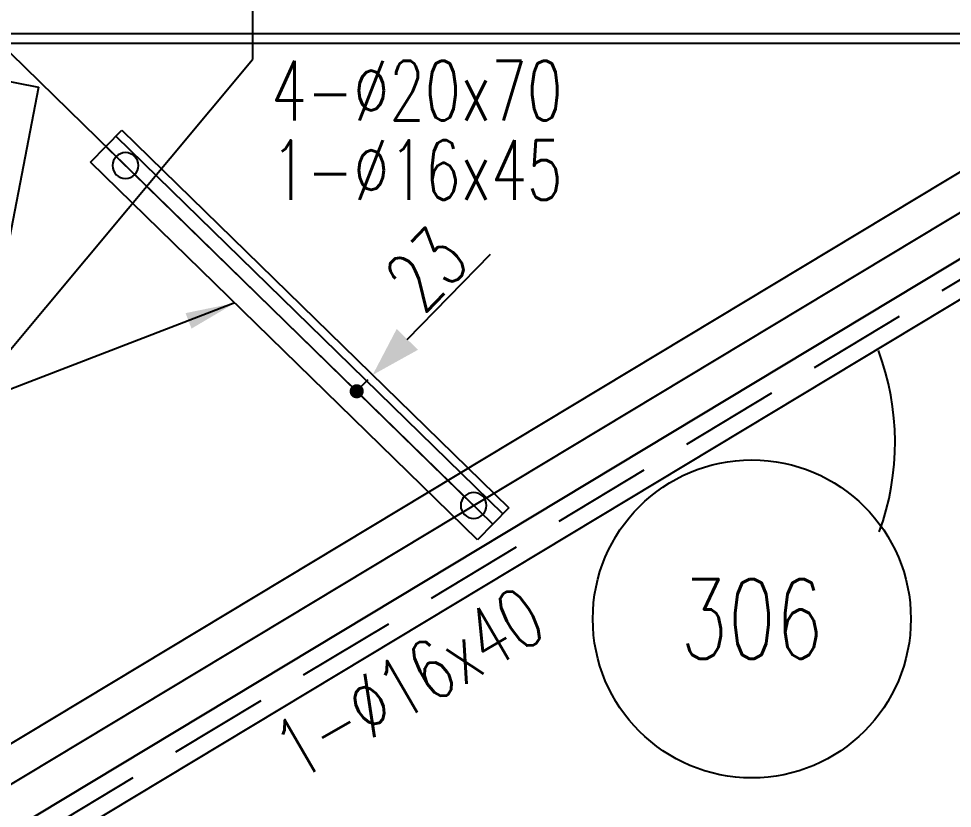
# Model space of a CAD drawing. Extents: x 512897 to 529117, y 6597 to 18077.
# Drawn here: x 515572 to 516512, y 15526 to 16320 of the extents above; entities that cross this region are included whole.
import ezdxf
from ezdxf.enums import TextEntityAlignment as Align

# ---------------------------------------------------------------- set-up
doc = ezdxf.new("R2010")
doc.units = 0
doc.header["$LTSCALE"] = 200
doc.header["$MEASUREMENT"] = 0
doc.linetypes.add('DASHED', pattern=[0.75, 0.5, -0.25])
doc.layers.get('0').update_dxf_attribs({"linetype": 'CONTINUOUS'})
for name, color, linetype in [('ASSI', 6, 'CONTINUOUS'), ('BOLLINI_1', 7, 'CONTINUOUS'), ('FORI', 2, 'CONTINUOUS'), ('LINEA_ANG', 2, 'CONTINUOUS'), ('LINEE_PIASTRA', 2, 'CONTINUOUS'), ('LINEE_PIASTRE', 2, 'CONTINUOUS'), ('LS', 7, 'CONTINUOUS'), ('QT_MAL', 7, 'CONTINUOUS'), ('TRAT-Y', 7, 'DASHED')]:
    doc.layers.add(name, color=color, linetype=linetype)
doc.styles.add('QUOTE', font='ROMANS8.SHX', dxfattribs={"width": 0.7})
doc.styles.add('RQL', font='ROMANS8.SHX', dxfattribs={"width": 0.7})
doc.styles.add('RS', font='ROMANS8.shx', dxfattribs={"width": 0.7})
doc.styles.get("Standard").update_dxf_attribs({"font": 'ROMANS8.SHX', "width": 0.7})
doc.dimstyles.new('FRECCE1', dxfattribs={"dimtxt": 60, "dimasz": 6.66, "dimexe": 0, "dimexo": 0, "dimgap": 1, "dimtad": 1, "dimzin": 0, "dimdsep": 46, "dimtxsty": 'RS', "dimblk1": 'QUOTP', "dimblk2": 'QUOTF', "dimsah": 1, "dimcen": 0, "dimclrd": 2, "dimclre": 2, "dimclrt": 7, "dimadec": 0, "dimazin": 0, "dimtfac": 1, "dimtix": 1, "dimtmove": 2, "dimatfit": 3, "dimldrblk": 'QUOTP', "dimfxl": 1, "dimtolj": 1, "dimtzin": 0, "dimarcsym": 0})
doc.dimstyles.new('TRATTO', dxfattribs={"dimscale": 0, "dimtxt": 60, "dimasz": 40, "dimexe": 0, "dimexo": 0, "dimgap": 5, "dimtad": 1, "dimrnd": 0.5, "dimdsep": 46, "dimtxsty": 'RS', "dimblk1": 'OBLIQUE', "dimblk2": 'OBLIQUE', "dimsah": 1, "dimcen": 0.09, "dimclrd": 2, "dimclre": 2, "dimclrt": 7, "dimadec": 0, "dimazin": 0, "dimtfac": 1, "dimtix": 1, "dimtmove": 2, "dimatfit": 3, "dimfxl": 1, "dimtolj": 1, "dimtzin": 0, "dimarcsym": 0})

# ---------------------------------------------------------------- blocks, each defined once
blk = doc.blocks.new('ASSE98')
blk.add_line((0, 0), (1, 0))
at = {"color": 7, "flags": 1}
for tag, p in [('LAV1', (3.07431, 6.82847)), ('LAV2', (3.07431, 6.49513)), ('LAV3', (3.07431, 6.1618)), ('LAV4', (3.07431, 5.82847)), ('LAV5', (3.07431, 5.49513)), ('LAV6', (3.07431, 5.1618)), ('LAV7', (3.07431, 4.82847)), ('LAV8', (3.07431, 4.49513)), ('LAV9', (3.07431, 4.1618)), ('LAV10', (3.07431, 3.82847))]:
    blk.add_attdef(tag, p, '', height=0.2, dxfattribs=at)
at = {"color": 7, "style": 'QUOTE', "width": 0.5, "flags": 1}
for tag, p in [('TI', (1.38308, 6.82731)), ('DI_S', (1.38308, 6.42178)), ('D_S', (1.38308, 6.02092)), ('E_S', (1.38308, 5.68065)), ('NFORI', (1.36454, 5.29792)), ('ALAR', (1.36349, 4.93246)), ('FAM', (1.3775, 4.54645)), ('ALA', (1.38308, 4.19257)), ('DISP2', (1.38308, 3.84971)), ('DISP1', (1.38308, 3.50686)), ('PINZAF', (1.38308, 3.164)), ('PINZAI', (1.38308, 2.82114)), ('TRP', (1.38308, 2.47829)), ('NP', (1.38308, 2.13543)), ('SV', (1.38308, 1.79257)), ('PESO', (1.38308, 1.44971)), ('QUA', (1.38308, 1.10686)), ('LUN', (1.38308, 0.764)), ('PROF', (1.38308, 0.42114)), ('POS', (1.38308, 0.07829))]:
    blk.add_attdef(tag, p, '', height=0.2, dxfattribs=at)
blk = doc.blocks.new('_OBLIQUE')
at = {"color": 0, "linetype": 'ByBlock'}
blk.add_line((-0.5, -0.5), (0.5, 0.5), dxfattribs=at)
blk = doc.blocks.new('*D24')
at = {"layer": 'LS', "color": 2, "lineweight": -2, "transparency": 16777216}
for p, q in [((515645.78, 16295.37), (513550.48, 16295.37)), ((513550.48, 16295.37), (513550.48, 15342.49)), ((515296.79, 15342.49), (513550.48, 15342.49))]:
    blk.add_line(p, q, dxfattribs=at)
at = {"layer": 'LS', "color": 2, "lineweight": -2, "transparency": 16777216, "xscale": 40, "yscale": 40, "zscale": 40}
for p, rotation in [((513550.48, 16295.37), 90), ((513550.48, 15342.49), 270)]:
    blk.add_blockref('_OBLIQUE', p, dxfattribs=dict(at, rotation=rotation))
at = {"layer": 'LS', "color": 7, "transparency": 16777216, "insert": (513515.48, 15818.93), "char_height": 60, "attachment_point": 5, "rotation": 90, "style": 'RS'}
blk.add_mtext('\\A1;935', dxfattribs=at)
blk = doc.blocks.new('16')
blk.add_circle((0, 0), 1)
blk = doc.blocks.new('QUOTP')
at = {"layer": 'ASSI', "color": 2, "const_width": 1.07}
blk.add_lwpolyline([(-0.53, 0, 1), (0.53, 0, 1)], format="xyb", close=True, dxfattribs=at)
blk = doc.blocks.new('QUOTF')
at = {"layer": 'LS', "color": 2}
blk.add_line((7.5, 0), (25.5, 0), dxfattribs=at)
blk.add_solid([(7.5, 2.25), (0, 0), (7.5, -2.25)], dxfattribs=at)
blk = doc.blocks.new('*D182')
at = {"layer": 'QT_MAL', "color": 2, "lineweight": -2, "transparency": 16777216}
for p, q in [((515928.57, 15962.01), (515928.57, 15962.01)), ((515917.16, 15950.32), (515923.92, 15957.25)), ((515912.51, 15945.55), (515912.51, 15945.55))]:
    blk.add_line(p, q, dxfattribs=at)
at = {"layer": 'QT_MAL', "color": 2, "lineweight": -2, "transparency": 16777216, "xscale": 6.66, "yscale": 6.66, "zscale": 6.66}
for name, p, rotation in [('QUOTF', (515928.57, 15962.01), 45.70126599505979), ('QUOTP', (515912.51, 15945.55), 225.7012659950598)]:
    blk.add_blockref(name, p, dxfattribs=dict(at, rotation=rotation))
at = {"layer": 'QT_MAL', "color": 7, "transparency": 16777216, "insert": (515982.83, 16068.65), "char_height": 60, "attachment_point": 5, "rotation": 45.70127, "style": 'RS'}
blk.add_mtext('\\A1;23', dxfattribs=at)
blk = doc.blocks.new('bull')
at = {"style": 'RS', "width": 0.7, "flags": 1}
for tag, p in [('NN', (-12.253, 0)), ('DIAMETRO', (0, -4.857)), ('SERRAGGIO', (0, -9.714)), ('LUNGHEZZA', (0, -14.571)), ('NB', (0, -19.429)), ('TIPO', (0, -24.116)), ('EL', (-0.136, -28.999))]:
    blk.add_attdef(tag, p, '', height=3, dxfattribs=at)
at = {"style": 'RS', "width": 0.7}
blk.add_attdef('BULLONE', (0, 0), '', height=3, dxfattribs=at)
blk = doc.blocks.new('xxx')
blk.add_circle((0, 0), 8)
at = {"color": 3, "style": 'RQL', "width": 0.7}
blk.add_attdef('POS', text='', height=4, dxfattribs=at).set_placement((0, 0), align=Align.MIDDLE)
at = {"color": 3, "style": 'RQL', "width": 0.7, "flags": 1}
blk.add_attdef('POS1', (-0.394, -5.419), '', height=2, dxfattribs=at)
at = {"style": 'RQL', "width": 0.7, "flags": 1}
blk.add_attdef('TIPO', (-0.394, -8.657), '', height=2, dxfattribs=at)

msp = doc.modelspace()

# ---------------------------------------------------------------- linework, layer by layer
at = {"layer": 'LINEA_ANG'}
for p, q in [((515452.405, 16305.374), (518522.405, 16305.374)), ((515275.354, 15417.123), (516717.188, 16285.226)), ((515415.512, 16285.557), (515592.255, 16251.472)), ((515592.255, 16251.472), (515090.452, 13649.417)), ((516852.744, 16238.443), (515284.974, 15294.516)), ((515644.788, 16176.059), (515676.216, 16208.266)), ((515676.216, 16208.266), (516065.561, 15828.337)), ((515670.279, 16202.183), (516059.624, 15822.253)), ((516034.133, 15796.13), (515644.788, 16176.059)), ((516065.561, 15828.337), (516034.133, 15796.13))]:
    msp.add_line(p, q, dxfattribs=at)
at = {"layer": 'LINEE_PIASTRA'}
msp.add_line((515557.558, 15979.376), (515807.558, 16279.376), dxfattribs=at)
at = {"layer": 'LINEE_PIASTRE'}
msp.add_line((515807.558, 16677.376), (515807.558, 16279.376), dxfattribs=at)
at = {"layer": 'LS', "color": 6}
for p, q in [((516987.405, 16360.374), (515296.794, 15342.487)), ((515487.405, 16360.374), (516030.174, 15830.732)), ((518557.405, 16295.374), (515417.405, 16295.374)), ((515316.199, 15400.861), (516727.158, 16250.374))]:
    msp.add_line(p, q, dxfattribs=at)
msp.add_lwpolyline([(515789.99, 16034.368), (515132.592, 15781.367)], dxfattribs=at)
msp.add_arc((516191.652, 15894.182), 262.574, 339.934792, 20.608893, dxfattribs=at)
msp.add_solid([(515740.333, 16024.187), (515789.99, 16034.368), (515746.32, 16008.632)], dxfattribs=at)
at = {"layer": 'TRAT-Y'}
msp.add_line((516843.975, 16253.007), (515276.205, 15309.08), dxfattribs=at)

# ---------------------------------------------------------------- block references
at = {"layer": 'ASSI'}
for p, xscale, rotation in [((515266.921, 15324.501), 1830, 31.05141770263974), ((516049.498, 15811.876), 544, 135.701265995061)]:
    msp.add_blockref('ASSE98', p, dxfattribs=dict(at, xscale=xscale, rotation=rotation))
at = {"layer": 'BOLLINI_1', "xscale": 19.9980000000023, "yscale": 19.9980000000023, "zscale": 19.9980000000023}
msp.add_blockref('xxx', (516310.072, 15716.58), dxfattribs=at).add_auto_attribs({'POS': '306'})
at = {"layer": 'FORI', "color": 2, "xscale": -13, "yscale": 13, "zscale": 13}
msp.add_blockref('16', (515679.834, 16172.599), dxfattribs=at)
at = {"layer": 'FORI', "xscale": -13, "yscale": 13, "zscale": 13}
msp.add_blockref('16', (516030.174, 15830.732), dxfattribs=at)
at = {"layer": 'LS', "xscale": 20, "yscale": 20, "zscale": 20}
for p, values in [((515826.37, 16218.097), {'BULLONE': '4-%%c20x70                '}), ((515826.37, 16138.097), {'BULLONE': '1-%%c16x45                '})]:
    msp.add_blockref('bull', p, dxfattribs=at).add_auto_attribs(values)
at = {"layer": 'LS', "color": 7, "xscale": 20, "yscale": 20, "zscale": 20, "rotation": 30.08864979062613}
msp.add_blockref('bull', (515853.304, 15552.887), dxfattribs=at).add_auto_attribs({'BULLONE': '1-%%c16x40                '})

# ---------------------------------------------------------------- dimensions: what is measured, and where the dimension line sits
at = {"layer": 'LS'}
dim = msp.add_linear_dim(base=(513550.478, 15342.487), p1=(515645.784, 16295.374), p2=(515296.794, 15342.487), angle=90, dimstyle='TRATTO', override={"dimscale": 1, "dimlfac": 0.981228}, dxfattribs=at)
dim.commit()
dim.dimension.update_dxf_attribs({"geometry": '*D24', "text_midpoint": (513515.478, 15818.931)})
at = {"layer": 'QT_MAL'}
dim = msp.add_linear_dim(base=(515928.572, 15962.013), p1=(515912.509, 15945.551), p2=(515928.572, 15962.013), angle=45.701266, text='23', dimstyle='FRECCE1', dxfattribs=at)
dim.commit()
dim.dimension.update_dxf_attribs({"geometry": '*D182', "text_midpoint": (515982.833, 16068.65), "dimtype": 160})

doc.saveas('drawing.dxf')
